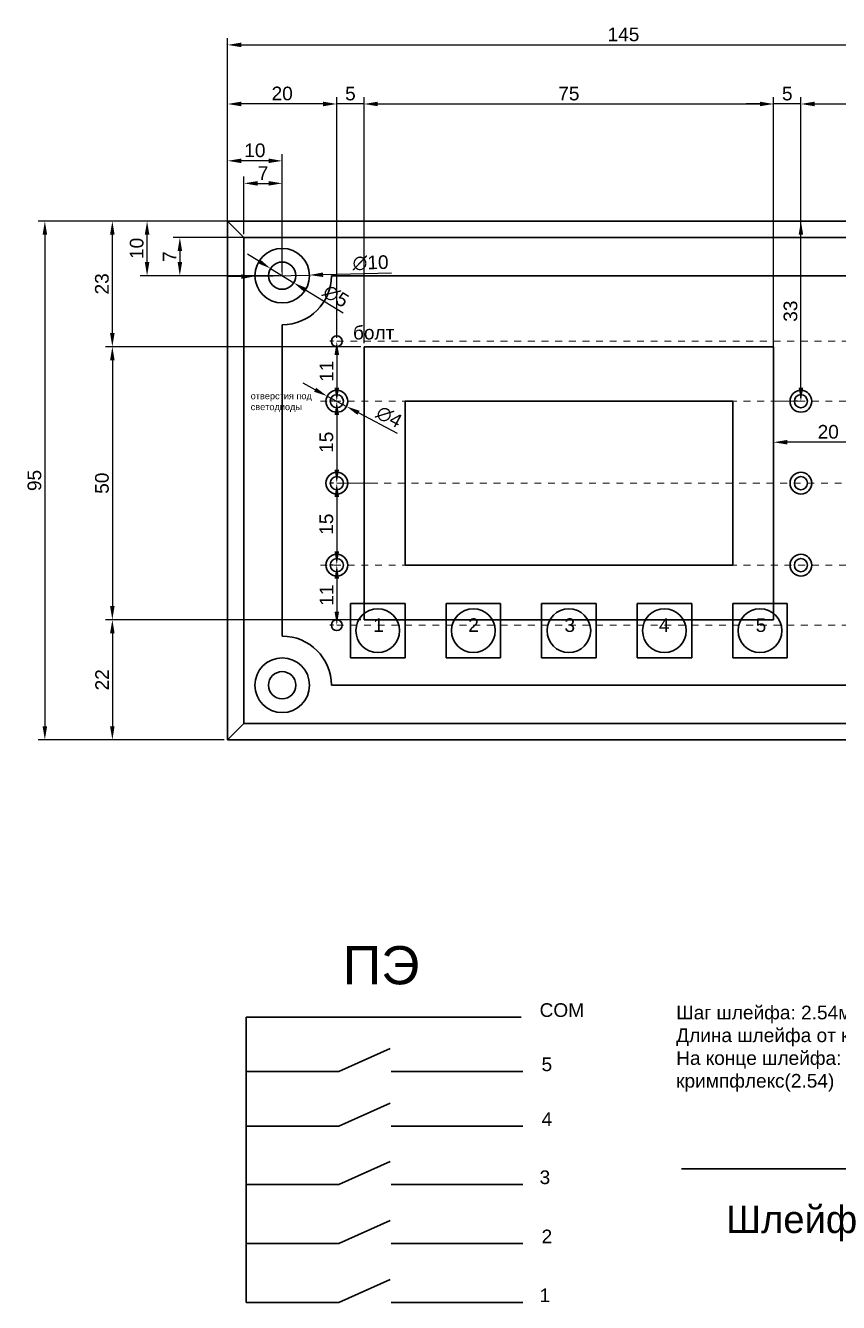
# Model space of a CAD drawing. Header units: millimetres. Extents: x 1209 to 1471, y 1140 to 1373.
# Drawn here: x 1209.1 to 1358, y 1139.6 to 1373.4 of the extents above; entities that cross this region are included whole.
import ezdxf

# ---------------------------------------------------------------- set-up
doc = ezdxf.new("R2010")
doc.units = ezdxf.units.MM
doc.linetypes.add('JIS_02_1.2', pattern=[2.5, 1.25, -1.25])
doc.layers.get('0').update_dxf_attribs({"lineweight": 30})
doc.layers.add('пленочная клавиатура', color=130, linetype='Continuous', lineweight=30)
doc.layers.add('размер', color=7, linetype='Continuous', lineweight=15)
doc.styles.get("Standard").update_dxf_attribs({"font": 'arial.ttf'})
doc.dimstyles.new('ISO-25', dxfattribs={"dimtxt": 2.5, "dimasz": 2.5, "dimexe": 1.25, "dimexo": 0.625, "dimtad": 1, "dimtxsty": 'Standard', "dimcen": 2.5, "dimadec": 0, "dimazin": 0, "dimtfac": 1, "dimtmove": 0, "dimatfit": 3, "dimfxl": 1, "dimarcsym": 0})

# ---------------------------------------------------------------- blocks, each defined once
blk = doc.blocks.new('*D1')
at = {"layer": 'размер', "color": 0, "lineweight": -2, "transparency": 16777216}
for p, q in [((1246.13, 1338.25), (1246.13, 1371.13)), ((1391.13, 1338.25), (1391.13, 1371.13)), ((1248.63, 1369.88), (1388.63, 1369.88))]:
    blk.add_line(p, q, dxfattribs=at)
at = {"layer": 'размер', "color": 0, "transparency": 16777216}
for points in [[(1248.63, 1370.3), (1248.63, 1369.47), (1246.13, 1369.88)], [(1388.63, 1370.3), (1388.63, 1369.47), (1391.13, 1369.88)]]:
    blk.add_solid(points, dxfattribs=at)
at = {"layer": 'размер', "color": 0, "transparency": 16777216, "insert": (1318.63, 1371.79), "char_height": 2.5, "attachment_point": 5}
blk.add_mtext('145', dxfattribs=at)
blk = doc.blocks.new('*D2')
at = {"layer": 'размер', "color": 0, "lineweight": -2, "transparency": 16777216}
for p, q in [((1245.51, 1337.62), (1211.42, 1337.62)), ((1212.67, 1335.12), (1212.67, 1245.12)), ((1245.51, 1242.62), (1211.42, 1242.62))]:
    blk.add_line(p, q, dxfattribs=at)
at = {"layer": 'размер', "color": 0, "transparency": 16777216}
for points in [[(1212.26, 1335.12), (1213.09, 1335.12), (1212.67, 1337.62)], [(1212.26, 1245.12), (1213.09, 1245.12), (1212.67, 1242.62)]]:
    blk.add_solid(points, dxfattribs=at)
at = {"layer": 'размер', "color": 0, "transparency": 16777216, "insert": (1210.77, 1290.12), "char_height": 2.5, "attachment_point": 5, "rotation": 90}
blk.add_mtext('95', dxfattribs=at)
blk = doc.blocks.new('*D6')
at = {"layer": 'размер', "color": 0, "lineweight": -2, "transparency": 16777216}
for p, q in [((1248.64, 1327.45), (1246.14, 1327.39)), ((1251.14, 1327.51), (1261.13, 1327.74)), ((1276.13, 1328.08), (1263.63, 1327.8))]:
    blk.add_line(p, q, dxfattribs=at)
at = {"layer": 'размер', "color": 0, "transparency": 16777216}
for points in [[(1263.62, 1328.21), (1263.64, 1327.38), (1261.13, 1327.74)], [(1248.63, 1327.87), (1248.65, 1327.03), (1251.14, 1327.51)]]:
    blk.add_solid(points, dxfattribs=at)
at = {"layer": 'размер', "color": 0, "transparency": 16777216, "insert": (1272.32, 1329.97), "char_height": 2.5, "attachment_point": 5, "rotation": 1.313}
blk.add_mtext('∅10', dxfattribs=at)
blk = doc.blocks.new('*D7')
at = {"layer": 'размер', "color": 0, "lineweight": -2, "transparency": 16777216}
for p, q in [((1251.88, 1330.25), (1249.75, 1331.56)), ((1254.01, 1328.94), (1258.26, 1326.31)), ((1267.31, 1320.73), (1260.39, 1325))]:
    blk.add_line(p, q, dxfattribs=at)
at = {"layer": 'размер', "color": 0, "transparency": 16777216}
for points in [[(1252.1, 1330.6), (1251.66, 1329.9), (1254.01, 1328.94)], [(1260.61, 1325.35), (1260.17, 1324.64), (1258.26, 1326.31)]]:
    blk.add_solid(points, dxfattribs=at)
at = {"layer": 'размер', "color": 0, "transparency": 16777216, "insert": (1265.95, 1323.88), "char_height": 2.5, "attachment_point": 5, "rotation": 328.3128}
blk.add_mtext('∅5', dxfattribs=at)
blk = doc.blocks.new('*D8')
at = {"layer": 'размер', "color": 0, "lineweight": -2, "transparency": 16777216}
for p, q in [((1255.51, 1334.62), (1236.14, 1334.62)), ((1237.39, 1332.12), (1237.39, 1330.12)), ((1255.51, 1327.62), (1236.14, 1327.62))]:
    blk.add_line(p, q, dxfattribs=at)
at = {"layer": 'размер', "color": 0, "transparency": 16777216}
for points in [[(1236.98, 1332.12), (1237.81, 1332.12), (1237.39, 1334.62)], [(1236.98, 1330.12), (1237.81, 1330.12), (1237.39, 1327.62)]]:
    blk.add_solid(points, dxfattribs=at)
at = {"layer": 'размер', "color": 0, "transparency": 16777216, "insert": (1235.52, 1331.12), "char_height": 2.5, "attachment_point": 5, "rotation": 90}
blk.add_mtext('7', dxfattribs=at)
blk = doc.blocks.new('*D9')
at = {"layer": 'размер', "color": 0, "lineweight": -2, "transparency": 16777216}
for p, q in [((1249.13, 1335.25), (1249.13, 1345.78)), ((1251.63, 1344.53), (1253.63, 1344.53)), ((1256.13, 1335.25), (1256.13, 1345.78))]:
    blk.add_line(p, q, dxfattribs=at)
at = {"layer": 'размер', "color": 0, "transparency": 16777216}
for points in [[(1251.63, 1344.94), (1251.63, 1344.11), (1249.13, 1344.53)], [(1253.63, 1344.94), (1253.63, 1344.11), (1256.13, 1344.53)]]:
    blk.add_solid(points, dxfattribs=at)
at = {"layer": 'размер', "color": 0, "transparency": 16777216, "insert": (1252.63, 1346.4), "char_height": 2.5, "attachment_point": 5}
blk.add_mtext('7', dxfattribs=at)
blk = doc.blocks.new('*D14')
at = {"layer": 'размер', "color": 0, "lineweight": -2, "transparency": 16777216}
for p, q in [((1246.13, 1316.25), (1246.13, 1360.31)), ((1263.63, 1359.06), (1248.63, 1359.06)), ((1266.13, 1359.69), (1266.13, 1360.31))]:
    blk.add_line(p, q, dxfattribs=at)
at = {"layer": 'размер', "color": 0, "transparency": 16777216}
for points in [[(1248.63, 1359.48), (1248.63, 1358.65), (1246.13, 1359.06)], [(1263.63, 1359.48), (1263.63, 1358.65), (1266.13, 1359.06)]]:
    blk.add_solid(points, dxfattribs=at)
at = {"layer": 'размер', "color": 0, "transparency": 16777216, "insert": (1256.13, 1360.97), "char_height": 2.5, "attachment_point": 5}
blk.add_mtext('20', dxfattribs=at)
blk = doc.blocks.new('*D52')
at = {"layer": 'размер', "color": 0, "lineweight": -2, "transparency": 16777216}
for p, q in [((1262.16, 1306.73), (1259.95, 1307.91)), ((1264.37, 1305.56), (1267.9, 1303.69)), ((1277.26, 1298.71), (1270.11, 1302.51))]:
    blk.add_line(p, q, dxfattribs=at)
at = {"layer": 'размер', "color": 0, "transparency": 16777216}
for points in [[(1262.36, 1307.1), (1261.97, 1306.37), (1264.37, 1305.56)], [(1270.3, 1302.88), (1269.91, 1302.14), (1267.9, 1303.69)]]:
    blk.add_solid(points, dxfattribs=at)
at = {"layer": 'размер', "color": 0, "transparency": 16777216, "insert": (1275.71, 1301.77), "char_height": 2.5, "attachment_point": 5, "rotation": 332.0296}
blk.add_mtext('∅4', dxfattribs=at)
blk = doc.blocks.new('*D59')
at = {"layer": 'размер', "color": 0, "lineweight": -2, "transparency": 16777216}
for p, q in [((1265.51, 1304.62), (1264.88, 1304.62)), ((1266.13, 1302.12), (1266.13, 1292.12)), ((1265.51, 1289.62), (1264.88, 1289.62))]:
    blk.add_line(p, q, dxfattribs=at)
at = {"layer": 'размер', "color": 0, "transparency": 16777216}
for points in [[(1265.72, 1302.12), (1266.55, 1302.12), (1266.13, 1304.62)], [(1265.72, 1292.12), (1266.55, 1292.12), (1266.13, 1289.62)]]:
    blk.add_solid(points, dxfattribs=at)
at = {"layer": 'размер', "color": 0, "transparency": 16777216, "insert": (1264.23, 1297.12), "char_height": 2.5, "attachment_point": 5, "rotation": 90}
blk.add_mtext('15', dxfattribs=at)
blk = doc.blocks.new('*D60')
at = {"layer": 'размер', "color": 0, "lineweight": -2, "transparency": 16777216}
for p, q in [((1265.51, 1289.62), (1264.88, 1289.62)), ((1266.13, 1287.12), (1266.13, 1277.12)), ((1265.51, 1274.62), (1264.88, 1274.62))]:
    blk.add_line(p, q, dxfattribs=at)
at = {"layer": 'размер', "color": 0, "transparency": 16777216}
for points in [[(1265.72, 1287.12), (1266.55, 1287.12), (1266.13, 1289.62)], [(1265.72, 1277.12), (1266.55, 1277.12), (1266.13, 1274.62)]]:
    blk.add_solid(points, dxfattribs=at)
at = {"layer": 'размер', "color": 0, "transparency": 16777216, "insert": (1264.23, 1282.12), "char_height": 2.5, "attachment_point": 5, "rotation": 90}
blk.add_mtext('15', dxfattribs=at)
blk = doc.blocks.new('*D62')
at = {"layer": 'размер', "color": 0, "lineweight": -2, "transparency": 16777216}
for p, q in [((1350.51, 1337.62), (1349.88, 1337.62)), ((1351.13, 1307.12), (1351.13, 1335.12)), ((1350.51, 1304.62), (1349.88, 1304.62))]:
    blk.add_line(p, q, dxfattribs=at)
at = {"layer": 'размер', "color": 0, "transparency": 16777216}
for points in [[(1350.72, 1335.12), (1351.55, 1335.12), (1351.13, 1337.62)], [(1350.72, 1307.12), (1351.55, 1307.12), (1351.13, 1304.62)]]:
    blk.add_solid(points, dxfattribs=at)
at = {"layer": 'размер', "color": 0, "transparency": 16777216, "insert": (1349.23, 1321.12), "char_height": 2.5, "attachment_point": 5, "rotation": 90}
blk.add_mtext('33', dxfattribs=at)
blk = doc.blocks.new('*D72')
at = {"layer": 'размер', "color": 0, "lineweight": -2, "transparency": 16777216}
for p, q in [((1346.13, 1297.75), (1346.13, 1298.37)), ((1366.13, 1297.75), (1366.13, 1298.37)), ((1363.63, 1297.12), (1348.63, 1297.12))]:
    blk.add_line(p, q, dxfattribs=at)
at = {"layer": 'размер', "color": 0, "transparency": 16777216}
for points in [[(1348.63, 1297.54), (1348.63, 1296.71), (1346.13, 1297.12)], [(1363.63, 1297.54), (1363.63, 1296.71), (1366.13, 1297.12)]]:
    blk.add_solid(points, dxfattribs=at)
at = {"layer": 'размер', "color": 0, "transparency": 16777216, "insert": (1356.13, 1299.02), "char_height": 2.5, "attachment_point": 5}
blk.add_mtext('20', dxfattribs=at)
blk = doc.blocks.new('*D78')
at = {"layer": 'размер', "color": 0, "lineweight": -2, "transparency": 16777216}
for p, q in [((1265.51, 1315.62), (1264.88, 1315.62)), ((1266.13, 1313.12), (1266.13, 1307.12)), ((1265.51, 1304.62), (1264.88, 1304.62))]:
    blk.add_line(p, q, dxfattribs=at)
at = {"layer": 'размер', "color": 0, "transparency": 16777216}
for points in [[(1265.72, 1313.12), (1266.55, 1313.12), (1266.13, 1315.62)], [(1265.72, 1307.12), (1266.55, 1307.12), (1266.13, 1304.62)]]:
    blk.add_solid(points, dxfattribs=at)
at = {"layer": 'размер', "color": 0, "transparency": 16777216, "insert": (1264.25, 1310.12), "char_height": 2.5, "attachment_point": 5, "rotation": 90}
blk.add_mtext('11', dxfattribs=at)
blk = doc.blocks.new('*D81')
at = {"layer": 'размер', "color": 0, "lineweight": -2, "transparency": 16777216}
for p, q in [((1265.51, 1274.62), (1264.88, 1274.62)), ((1266.13, 1272.12), (1266.13, 1266.12)), ((1265.51, 1263.62), (1264.88, 1263.62))]:
    blk.add_line(p, q, dxfattribs=at)
at = {"layer": 'размер', "color": 0, "transparency": 16777216}
for points in [[(1265.72, 1272.12), (1266.55, 1272.12), (1266.13, 1274.62)], [(1265.72, 1266.12), (1266.55, 1266.12), (1266.13, 1263.62)]]:
    blk.add_solid(points, dxfattribs=at)
at = {"layer": 'размер', "color": 0, "transparency": 16777216, "insert": (1264.25, 1269.12), "char_height": 2.5, "attachment_point": 5, "rotation": 90}
blk.add_mtext('11', dxfattribs=at)
blk = doc.blocks.new('*D82')
at = {"layer": 'размер', "color": 0, "lineweight": -2, "transparency": 16777216}
for p, q in [((1270.51, 1314.62), (1223.78, 1314.62)), ((1225.03, 1312.12), (1225.03, 1267.12)), ((1270.51, 1264.62), (1223.78, 1264.62))]:
    blk.add_line(p, q, dxfattribs=at)
at = {"layer": 'размер', "color": 0, "transparency": 16777216}
for points in [[(1224.61, 1312.12), (1225.44, 1312.12), (1225.03, 1314.62)], [(1224.61, 1267.12), (1225.44, 1267.12), (1225.03, 1264.62)]]:
    blk.add_solid(points, dxfattribs=at)
at = {"layer": 'размер', "color": 0, "transparency": 16777216, "insert": (1223.13, 1289.62), "char_height": 2.5, "attachment_point": 5, "rotation": 90}
blk.add_mtext('50', dxfattribs=at)
blk = doc.blocks.new('*D83')
at = {"layer": 'размер', "color": 0, "lineweight": -2, "transparency": 16777216}
for p, q in [((1271.13, 1315.25), (1271.13, 1360.31)), ((1273.63, 1359.06), (1343.63, 1359.06)), ((1346.13, 1315.25), (1346.13, 1360.31))]:
    blk.add_line(p, q, dxfattribs=at)
at = {"layer": 'размер', "color": 0, "transparency": 16777216}
for points in [[(1273.63, 1359.48), (1273.63, 1358.65), (1271.13, 1359.06)], [(1343.63, 1359.48), (1343.63, 1358.65), (1346.13, 1359.06)]]:
    blk.add_solid(points, dxfattribs=at)
at = {"layer": 'размер', "color": 0, "transparency": 16777216, "insert": (1308.63, 1360.96), "char_height": 2.5, "attachment_point": 5}
blk.add_mtext('75', dxfattribs=at)
blk = doc.blocks.new('*D85')
at = {"layer": 'размер', "color": 0, "lineweight": -2, "transparency": 16777216}
for p, q in [((1263.63, 1359.06), (1261.13, 1359.06)), ((1266.13, 1316.25), (1266.13, 1360.31)), ((1271.13, 1359.06), (1266.13, 1359.06)), ((1271.13, 1315.25), (1271.13, 1360.31)), ((1273.63, 1359.06), (1276.13, 1359.06))]:
    blk.add_line(p, q, dxfattribs=at)
at = {"layer": 'размер', "color": 0, "transparency": 16777216}
for points in [[(1263.63, 1359.48), (1263.63, 1358.65), (1266.13, 1359.06)], [(1273.63, 1359.48), (1273.63, 1358.65), (1271.13, 1359.06)]]:
    blk.add_solid(points, dxfattribs=at)
at = {"layer": 'размер', "color": 0, "transparency": 16777216, "insert": (1268.63, 1360.96), "char_height": 2.5, "attachment_point": 5}
blk.add_mtext('5', dxfattribs=at)
blk = doc.blocks.new('*D86')
at = {"layer": 'размер', "color": 0, "lineweight": -2, "transparency": 16777216}
for p, q in [((1343.63, 1359.06), (1341.13, 1359.06)), ((1346.13, 1305.25), (1346.13, 1360.31)), ((1351.13, 1359.06), (1346.13, 1359.06)), ((1351.13, 1305.25), (1351.13, 1360.31)), ((1353.63, 1359.06), (1356.13, 1359.06))]:
    blk.add_line(p, q, dxfattribs=at)
at = {"layer": 'размер', "color": 0, "transparency": 16777216}
for points in [[(1343.63, 1359.48), (1343.63, 1358.65), (1346.13, 1359.06)], [(1353.63, 1359.48), (1353.63, 1358.65), (1351.13, 1359.06)]]:
    blk.add_solid(points, dxfattribs=at)
at = {"layer": 'размер', "color": 0, "transparency": 16777216, "insert": (1348.63, 1360.96), "char_height": 2.5, "attachment_point": 5}
blk.add_mtext('5', dxfattribs=at)
blk = doc.blocks.new('*D87')
at = {"layer": 'размер', "color": 0, "lineweight": -2, "transparency": 16777216}
for p, q in [((1351.13, 1305.25), (1351.13, 1360.31)), ((1353.63, 1359.06), (1388.63, 1359.06)), ((1391.13, 1305.25), (1391.13, 1360.31))]:
    blk.add_line(p, q, dxfattribs=at)
at = {"layer": 'размер', "color": 0, "transparency": 16777216}
for points in [[(1353.63, 1359.48), (1353.63, 1358.65), (1351.13, 1359.06)], [(1388.63, 1359.48), (1388.63, 1358.65), (1391.13, 1359.06)]]:
    blk.add_solid(points, dxfattribs=at)
at = {"layer": 'размер', "color": 0, "transparency": 16777216, "insert": (1371.13, 1360.97), "char_height": 2.5, "attachment_point": 5}
blk.add_mtext('40', dxfattribs=at)
blk = doc.blocks.new('*D88')
at = {"layer": 'размер', "color": 0, "lineweight": -2, "transparency": 16777216}
for p, q in [((1224.4, 1337.62), (1223.78, 1337.62)), ((1225.03, 1317.12), (1225.03, 1335.12)), ((1224.4, 1314.62), (1223.78, 1314.62))]:
    blk.add_line(p, q, dxfattribs=at)
at = {"layer": 'размер', "color": 0, "transparency": 16777216}
for points in [[(1224.61, 1335.12), (1225.44, 1335.12), (1225.03, 1337.62)], [(1224.61, 1317.12), (1225.44, 1317.12), (1225.03, 1314.62)]]:
    blk.add_solid(points, dxfattribs=at)
at = {"layer": 'размер', "color": 0, "transparency": 16777216, "insert": (1223.12, 1326.12), "char_height": 2.5, "attachment_point": 5, "rotation": 90}
blk.add_mtext('23', dxfattribs=at)
blk = doc.blocks.new('*D89')
at = {"layer": 'размер', "color": 0, "lineweight": -2, "transparency": 16777216}
for p, q in [((1224.4, 1264.62), (1223.78, 1264.62)), ((1225.03, 1262.12), (1225.03, 1245.12)), ((1224.4, 1242.62), (1223.78, 1242.62))]:
    blk.add_line(p, q, dxfattribs=at)
at = {"layer": 'размер', "color": 0, "transparency": 16777216}
for points in [[(1224.61, 1262.12), (1225.44, 1262.12), (1225.03, 1264.62)], [(1224.61, 1245.12), (1225.44, 1245.12), (1225.03, 1242.62)]]:
    blk.add_solid(points, dxfattribs=at)
at = {"layer": 'размер', "color": 0, "transparency": 16777216, "insert": (1223.15, 1253.62), "char_height": 2.5, "attachment_point": 5, "rotation": 90}
blk.add_mtext('22', dxfattribs=at)
blk = doc.blocks.new('*D99')
at = {"layer": 'размер', "color": 0, "lineweight": -2, "transparency": 16777216}
for p, q in [((1246.13, 1328.25), (1246.13, 1349.9)), ((1256.13, 1328.25), (1256.13, 1349.9)), ((1253.63, 1348.65), (1248.63, 1348.65))]:
    blk.add_line(p, q, dxfattribs=at)
at = {"layer": 'размер', "color": 0, "transparency": 16777216}
for points in [[(1248.63, 1349.07), (1248.63, 1348.24), (1246.13, 1348.65)], [(1253.63, 1349.07), (1253.63, 1348.24), (1256.13, 1348.65)]]:
    blk.add_solid(points, dxfattribs=at)
at = {"layer": 'размер', "color": 0, "transparency": 16777216, "insert": (1251.13, 1350.56), "char_height": 2.5, "attachment_point": 5}
blk.add_mtext('10', dxfattribs=at)
blk = doc.blocks.new('*D100')
at = {"layer": 'размер', "color": 0, "lineweight": -2, "transparency": 16777216}
for p, q in [((1255.51, 1337.62), (1230.14, 1337.62)), ((1231.39, 1330.12), (1231.39, 1335.12)), ((1255.51, 1327.62), (1230.14, 1327.62))]:
    blk.add_line(p, q, dxfattribs=at)
at = {"layer": 'размер', "color": 0, "transparency": 16777216}
for points in [[(1230.97, 1335.12), (1231.81, 1335.12), (1231.39, 1337.62)], [(1230.97, 1330.12), (1231.81, 1330.12), (1231.39, 1327.62)]]:
    blk.add_solid(points, dxfattribs=at)
at = {"layer": 'размер', "color": 0, "transparency": 16777216, "insert": (1229.49, 1332.62), "char_height": 2.5, "attachment_point": 5, "rotation": 90}
blk.add_mtext('10', dxfattribs=at)

msp = doc.modelspace()

# ---------------------------------------------------------------- linework, layer by layer
for p, q in [((1246.135, 1242.623), (1246.135, 1337.623)), ((1246.135, 1337.623), (1391.135, 1337.623)), ((1246.135, 1337.623), (1249.135, 1334.623)), ((1249.135, 1245.623), (1249.135, 1334.623)), ((1249.135, 1334.623), (1388.135, 1334.623)), ((1249.135, 1334.623), (1251.135, 1334.623)), ((1251.135, 1334.623), (1256.135, 1334.623)), ((1271.135, 1314.623), (1271.135, 1264.623)), ((1271.135, 1314.623), (1346.135, 1314.623)), ((1346.135, 1314.623), (1346.135, 1264.623)), ((1271.135, 1264.623), (1346.135, 1264.623)), ((1246.135, 1261.623), (1246.135, 1261.623)), ((1246.135, 1242.623), (1249.135, 1245.623)), ((1388.135, 1245.623), (1249.135, 1245.623)), ((1249.135, 1245.623), (1256.135, 1245.623)), ((1391.135, 1242.623), (1246.135, 1242.623)), ((1249.563, 1191.838), (1249.563, 1139.607)), ((1249.563, 1191.838), (1299.87, 1191.838)), ((1266.487, 1181.904), (1275.937, 1186.12)), ((1249.563, 1181.904), (1266.487, 1181.904)), ((1276.105, 1181.904), (1300.231, 1181.904)), ((1266.487, 1171.867), (1275.937, 1176.083)), ((1249.563, 1171.867), (1266.487, 1171.867)), ((1276.105, 1171.867), (1300.231, 1171.867)), ((1266.487, 1161.22), (1275.937, 1165.436)), ((1329.239, 1164.095), (1376.355, 1164.095)), ((1249.563, 1161.22), (1266.487, 1161.22)), ((1276.105, 1161.22), (1300.231, 1161.22)), ((1266.487, 1150.383), (1275.937, 1154.598)), ((1249.563, 1150.383), (1266.487, 1150.383)), ((1276.105, 1150.383), (1300.231, 1150.383)), ((1266.487, 1139.607), (1275.937, 1143.822)), ((1249.563, 1139.607), (1266.487, 1139.607)), ((1276.105, 1139.607), (1300.231, 1139.607))]:
    msp.add_line(p, q)
for centre, radius in [((1256.135, 1327.623), 5), ((1256.135, 1327.623), 2.5), ((1266.135, 1315.623), 1), ((1266.135, 1304.623), 2), ((1351.135, 1304.623), 2), ((1266.135, 1289.623), 2), ((1351.135, 1289.623), 2), ((1266.135, 1274.623), 2), ((1351.135, 1274.623), 2), ((1266.135, 1263.623), 1), ((1256.135, 1252.623), 5), ((1256.135, 1252.623), 2.5)]:
    msp.add_circle(centre, radius)
at = {"layer": 'пленочная клавиатура'}
for p, q in [((1372.135, 1327.623), (1265.135, 1327.623)), ((1256.135, 1318.623), (1256.135, 1261.623)), ((1278.635, 1274.623), (1278.635, 1304.623)), ((1278.635, 1304.623), (1338.635, 1304.623)), ((1338.635, 1304.623), (1338.635, 1274.623)), ((1338.635, 1274.623), (1278.635, 1274.623)), ((1268.635, 1257.623), (1268.635, 1267.623)), ((1268.635, 1267.623), (1278.635, 1267.623)), ((1278.635, 1267.623), (1278.635, 1257.623)), ((1286.135, 1267.623), (1286.135, 1257.623)), ((1286.135, 1267.623), (1296.135, 1267.623)), ((1296.135, 1257.623), (1296.135, 1267.623)), ((1303.635, 1267.623), (1303.635, 1257.623)), ((1313.635, 1267.623), (1303.635, 1267.623)), ((1313.635, 1257.623), (1313.635, 1267.623)), ((1321.135, 1267.623), (1321.135, 1257.623)), ((1331.135, 1267.623), (1321.135, 1267.623)), ((1331.135, 1257.623), (1331.135, 1267.623)), ((1348.635, 1267.623), (1338.635, 1267.623)), ((1338.635, 1267.623), (1338.635, 1257.623)), ((1348.635, 1257.623), (1348.635, 1267.623)), ((1278.635, 1257.623), (1268.635, 1257.623)), ((1286.135, 1257.623), (1296.135, 1257.623)), ((1303.635, 1257.623), (1313.635, 1257.623)), ((1321.135, 1257.623), (1331.135, 1257.623)), ((1338.635, 1257.623), (1348.635, 1257.623)), ((1372.135, 1252.623), (1265.135, 1252.623))]:
    msp.add_line(p, q, dxfattribs=at)
for centre, radius in [((1266.135, 1304.623), 1.2), ((1351.135, 1304.623), 1.2), ((1266.135, 1289.623), 1.2), ((1351.135, 1289.623), 1.2), ((1266.135, 1274.623), 1.2), ((1351.135, 1274.623), 1.2), ((1273.635, 1262.623), 4), ((1291.135, 1262.623), 4), ((1308.635, 1262.623), 4), ((1326.135, 1262.623), 4), ((1343.635, 1262.623), 4)]:
    msp.add_circle(centre, radius, dxfattribs=at)
for centre, start, end in [((1256.135, 1327.623), 270, 0), ((1256.135, 1252.623), 0, 90)]:
    msp.add_arc(centre, 9, start, end, dxfattribs=at)
at = {"layer": 'размер'}
for p, q in [((1246.135, 1337.623), (1268.135, 1337.623)), ((1256.135, 1334.623), (1256.135, 1327.623)), ((1256.135, 1327.623), (1249.135, 1327.623)), ((1346.135, 1304.623), (1351.135, 1304.623)), ((1266.135, 1289.623), (1273.635, 1289.623)), ((1246.135, 1242.623), (1268.135, 1242.623))]:
    msp.add_line(p, q, dxfattribs=at)
at = {"layer": 'размер', "linetype": 'JIS_02_1.2'}
for p, q in [((1266.135, 1315.623), (1441.401, 1315.623)), ((1263.135, 1304.623), (1441.401, 1304.623)), ((1267.335, 1289.623), (1444.401, 1289.623)), ((1263.135, 1274.623), (1441.401, 1274.623)), ((1266.135, 1263.623), (1441.401, 1263.623))]:
    msp.add_line(p, q, dxfattribs=at)

# ---------------------------------------------------------------- texts
at = {"attachment_point": 1}
for s, width, insert, char_height in [('ПЭ', 100.20166, (1267.231, 1204.857), 7), ('СОМ', 100.20166, (1303.272, 1194.396), 2.5), ('5', 100.20166, (1303.633, 1184.462), 2.5), ('4', 100.20166, (1303.633, 1174.425), 2.5), ('3', 100.20166, (1303.272, 1163.778), 2.5), ('Шлейф', 34.18474, (1337.437, 1157.323), 5), ('2', 100.20166, (1303.633, 1152.941), 2.5), ('1', 100.20166, (1303.272, 1142.164), 2.5)]:
    msp.add_mtext_dynamic_manual_height_columns(s, width=width, gutter_width=12.5, heights=[0], dxfattribs=dict(at, insert=insert, char_height=char_height))
at = {"layer": 'пленочная клавиатура', "char_height": 2.5, "attachment_point": 1}
for s, insert in [('1', (1272.814, 1264.891)), ('2', (1290.21, 1264.891)), ('3', (1307.832, 1264.891)), ('4', (1325.114, 1264.891)), ('5', (1342.85, 1264.891))]:
    msp.add_mtext_dynamic_manual_height_columns(s, width=4.99568, gutter_width=12.5, heights=[0], dxfattribs=dict(at, insert=insert))
at = {"layer": 'размер', "attachment_point": 1}
for s, width, insert, char_height in [('болт', 16.99675, (1269.098, 1318.45), 2.5), ('отверстия под светодиоды', 11.2206, (1250.366, 1306.198), 1.2), ('Шаг шлейфа: 2.54мм^JДлина шлейфа от корпуса: 45мм^JНа конце шлейфа: кримпфлекс(2.54)', 55.23515, (1328.287, 1193.951), 2.5)]:
    msp.add_mtext_dynamic_manual_height_columns(s, width=width, gutter_width=12.5, heights=[0], dxfattribs=dict(at, insert=insert, char_height=char_height))

# ---------------------------------------------------------------- dimensions: what is measured, and where the dimension line sits
at = {"layer": 'размер'}
for base, p1, p2, picture, middle in [((1391.135, 1369.884), (1246.135, 1337.623), (1391.135, 1337.623), '*D1', (1318.635, 1371.786)), ((1246.135, 1359.064), (1266.135, 1359.064), (1246.135, 1315.623), '*D14', (1256.135, 1360.965)), ((1266.135, 1359.064), (1271.135, 1314.623), (1266.135, 1315.623), '*D85', (1268.635, 1360.96)), ((1346.135, 1359.064), (1271.135, 1314.623), (1346.135, 1314.623), '*D83', (1308.635, 1360.96)), ((1346.135, 1359.064), (1351.135, 1304.623), (1346.135, 1304.623), '*D86', (1348.635, 1360.96)), ((1391.135, 1359.064), (1351.135, 1304.623), (1391.135, 1304.623), '*D87', (1371.135, 1360.965)), ((1246.135, 1348.654), (1256.135, 1327.623), (1246.135, 1327.623), '*D99', (1251.135, 1350.556)), ((1256.135, 1344.528), (1249.135, 1334.623), (1256.135, 1334.623), '*D9', (1252.635, 1346.403)), ((1346.135, 1297.123), (1366.135, 1297.123), (1346.135, 1297.123), '*D72', (1356.135, 1299.025))]:
    dim = msp.add_linear_dim(base=base, p1=p1, p2=p2, dimstyle='ISO-25', dxfattribs=at)
    dim.commit()
    dim.dimension.update_dxf_attribs({"geometry": picture, "text_midpoint": middle})
for base, p1, p2, picture, middle in [((1212.672, 1242.623), (1246.135, 1337.623), (1246.135, 1242.623), '*D2', (1210.771, 1290.123)), ((1225.027, 1337.623), (1225.027, 1314.623), (1225.027, 1337.623), '*D88', (1223.124, 1326.123)), ((1231.389, 1337.623), (1256.135, 1327.623), (1256.135, 1337.623), '*D100', (1229.488, 1332.623)), ((1351.135, 1337.623), (1351.135, 1304.623), (1351.135, 1337.623), '*D62', (1349.233, 1321.123)), ((1237.393, 1327.623), (1256.135, 1334.623), (1256.135, 1327.623), '*D8', (1235.518, 1331.123)), ((1225.027, 1264.623), (1271.135, 1314.623), (1271.135, 1264.623), '*D82', (1223.125, 1289.623)), ((1266.135, 1304.623), (1266.135, 1315.623), (1266.135, 1304.623), '*D78', (1264.255, 1310.123)), ((1266.135, 1289.623), (1266.135, 1304.623), (1266.135, 1289.623), '*D59', (1264.233, 1297.123)), ((1266.135, 1274.623), (1266.135, 1289.623), (1266.135, 1274.623), '*D60', (1264.233, 1282.123)), ((1266.135, 1263.623), (1266.135, 1274.623), (1266.135, 1263.623), '*D81', (1264.255, 1269.123)), ((1225.027, 1242.623), (1225.027, 1264.623), (1225.027, 1242.623), '*D89', (1223.146, 1253.623))]:
    dim = msp.add_linear_dim(base=base, p1=p1, p2=p2, angle=90, dimstyle='ISO-25', dxfattribs=at)
    dim.commit()
    dim.dimension.update_dxf_attribs({"geometry": picture, "text_midpoint": middle})
dim = msp.add_diameter_dim_2p(p1=(1251.136, 1327.509), p2=(1261.134, 1327.738), dimstyle='ISO-25', dxfattribs=at)
dim.commit()
dim.dimension.update_dxf_attribs({"geometry": '*D6', "text_midpoint": (1272.364, 1327.995), "dimtype": 163})
for p1, p2, picture, middle in [((1254.008, 1328.937), (1258.262, 1326.31), '*D7', (1265.947, 1323.883)), ((1264.369, 1305.561), (1267.901, 1303.685), '*D52', (1275.714, 1301.768))]:
    dim = msp.add_diameter_dim_2p(p1=p1, p2=p2, dimstyle='ISO-25', dxfattribs=at)
    dim.commit()
    dim.dimension.update_dxf_attribs({"geometry": picture, "text_midpoint": middle})

doc.saveas('drawing.dxf')
